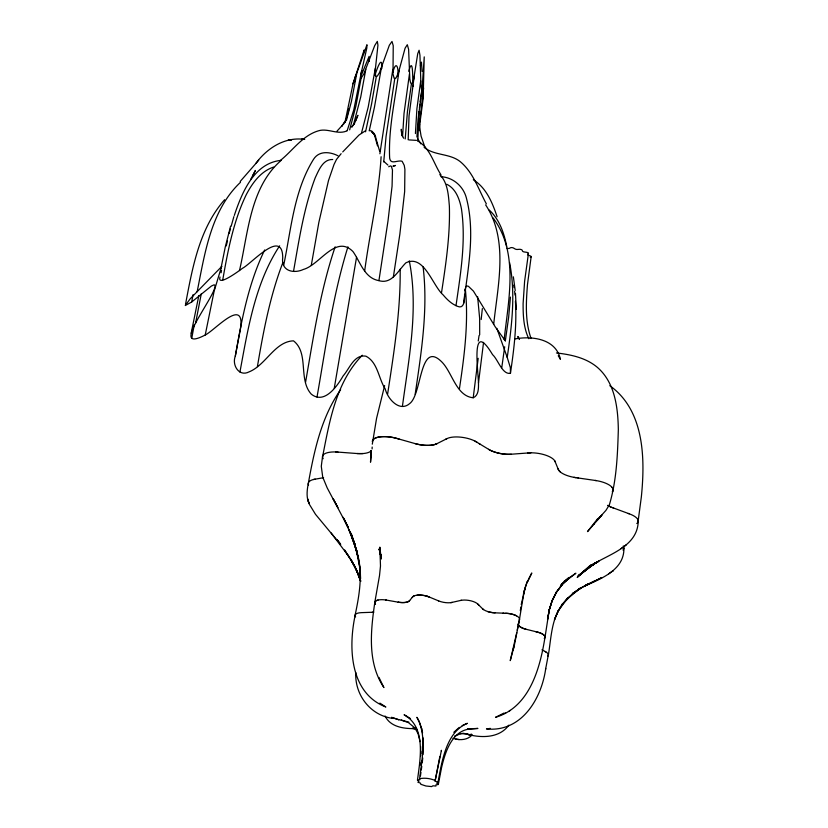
<?xml version="1.0" encoding="UTF-8"?>
<svg xmlns="http://www.w3.org/2000/svg" width="828" height="828" viewBox="0 0 828 828"><rect width="100%" height="100%" fill="white"/><g stroke="black" fill="none" stroke-linecap="round" stroke-linejoin="round"><path stroke-width="1.24" d="M363.482 53.603L364.154 49.99L352.956 83.825L366.949 44.743L366.825 48.024L360.967 74.044L360.904 78.494L363.916 73.858L374.711 45.592L377.309 41.4L377.941 45.198L375.094 71.694L375.757 76.352L377.299 76.135L379.545 72.502L389.336 45.25L392.006 41.462L393.228 45.675L393 73.982L394.128 78.236L395.97 78.091L398.496 72.533L405.089 48.19L407.304 44.702L408.608 49.328L409.808 78.908L410.584 82.831L411.744 84.083L413.565 79.84L417.747 53.634L419.092 50.249L419.941 55.176L420.976 85.936L421.938 91.422L424.236 56.884L423.118 98.677L422.684 95.603M397.802 75.793C398.827 67.999 396.084 59.388 392.876 72.336M383.726 161.936L386.045 136.61L394.77 78.598M402.553 136.61L404.023 113.498L409.436 74.065M420.665 755.912L420.614 746.556M441.293 750.861L441.438 750.303L435.083 781.042L437.909 782.315L436.801 783.247L438.281 784.52L435.932 784.872L435.921 786.041L432.92 785.803L431.626 786.59L425.913 786L420.79 784.292L420.51 783.174L417.881 782.222L418.989 781.28L417.467 780.111C420.189 759.224 425.82 729.582 406.662 716.375L407.159 716.686L404.085 714.74L410.491 718.58M416.908 137.065L418.057 119.304L421.804 91.318M405.213 138.928L407.417 111.811L411.412 84.001M381.915 68.351C382.401 52.775 376.088 71.394 374.96 75.307M372.414 441.614L372.455 441.024A18.081 6.8 9.2 0 1 395.68 438.105L399.282 439.119M372.093 448.942L372.176 447.037M372.3 444.181L376.574 418.306L384.647 385.569M422.052 753.697L422.166 751.151M370.882 455.038L371.099 450.504M371.047 451.705L370.52 462.2L371.296 454.458M370.851 455.41L371.079 450.898M370.789 456.58L371.037 452.098M419.351 130.669L419.692 124.293M370.768 456.973L371.016 452.502M423.015 754.484L423.139 737.945M419.04 126.963L423.625 88.006M420.055 765.382L420.231 763.023M419.02 111.469L417.819 141.112M421.359 763.53L421.566 761.16M510.452 297.097L508.62 317.497L505.339 340.888L495.32 326.977L473.45 291.135L468.431 286.302L466.982 285.981L465.574 287.202M422.28 762.785L422.735 757.972M482.341 308.575L481.182 319.515M478.191 358.327L473.202 397.761C456.228 396.157 452.399 372.631 441.862 361.991C419.517 339.49 422.104 393.9 409.87 403.422C399.541 412.686 387.607 398.785 385.217 388.901C378.479 378.489 377.847 362.333 365.924 356.185C354.115 354.074 349.416 368.946 343.154 375.881C337.462 385.713 324.607 404.84 311.297 394.159C298.018 379.555 309.289 353.111 293.495 340.846C274.772 341.446 265.84 365.283 248.99 371.907C238.961 377.123 231.747 364.92 235.297 356.195C241.641 320.043 248.472 283.228 264.67 249.973M483.552 342.388L478.48 382.991C478.543 388.042 478.791 395.505 473.202 397.761M435.083 781.042L439.823 756.73M220.031 277.038C216.646 287.585 240.441 269.907 242.397 268.334C251.381 263.884 282.534 227.897 282.731 257.694C280.837 270.891 293.474 274.089 303.503 269.4C319.722 264.95 335.785 234.045 352.976 251.567C360.428 262.01 364.382 278.156 378.924 280.64C391.954 284.615 398.278 270.228 405.948 262.786C424.153 254.061 432.392 285.515 443.218 294.996C447.141 299.664 451.746 304.083 457.522 306.329C464.705 309.568 464.715 298.504 464.56 294.385M464.953 290.783L465.15 288.972M419.444 126.746L423.16 98.594M419.444 107.847L419.879 104.224M420.158 101.803L420.593 98.18M369.319 61.407L369.112 56.356L361.753 74.23M379.876 153.76L392.845 69.376M308.244 483.49C307.095 490.135 306.049 497.266 309.113 503.6L307.602 498.891L309.434 504.428L315.489 514.302L336.768 539.96M322.558 456.352L321.285 466.309L322.723 477.083M531.141 256.783L527.467 284.677C526.07 302.593 524.952 321.305 531.09 338.528M355.077 615.711C348.267 647.838 349.902 693.119 385.848 707.008L379.876 703.107M417.467 780.111L419.858 779.655L419.599 778.693C421.99 758.738 427.051 735.316 416.898 717.286L419.279 721.602L421.794 729.033M638.005 522.095L641.317 497.183C645.229 458.815 644.588 410.543 609.822 385.703M528.44 253.389L524.61 281.303L523.11 303.586C523.068 314.661 523.462 327.971 528.854 338.735M420.458 775.939L420.955 772.348M421.286 769.957L421.783 766.366M478.48 382.991C478.015 369.112 470.78 318.273 492.577 354.653C497.99 359.424 502.337 374.949 510.441 373.273C513.981 349.468 516.962 325.352 515.42 301.247M374.784 602.577C370.747 630.636 367.125 662.721 383.913 687.571L378.986 677.459M504.159 339.552C508.423 299.943 519.187 252.364 493.022 217.888M501.758 367.684L504.687 346.766M510.441 373.273L510.379 367.694L507.222 357.406C511.766 326.118 515.844 293.836 509.551 262.507M493.685 324.41C497.731 285.536 508.858 239.872 485.632 204.878M459.416 388.849C464.363 355.864 468.772 322.278 465.315 288.91M463.597 303.224C468.089 268.438 475.5 232.068 466.236 197.437C463.049 185.979 452.854 177.296 440.9 176.695M548.343 655.196C550.848 640.085 551.313 624.229 558.124 611.147L554.46 619.686L558.01 611.468L562.512 603.964L557.472 611.975L567.697 597.919L561.705 604.968L573.825 592.765L566.983 598.872L580.925 587.911L572.376 593.645L580.231 588.542M420.769 96.959L422.777 83.452M456.011 305.646C460.554 273.664 466.164 240.989 461.424 208.697C459.571 199.3 455.969 188.743 446.737 184.261M545.031 637.177L549.274 609.76L547.536 619.396L549.254 610.091L552.162 600.569L549.078 610.391L552.11 600.838L556.416 592.155L551.934 601.066L556.281 592.569L562.171 584.558L555.981 592.703L562.077 584.734L569.002 577.478L561.394 585.075L568.722 577.944L561.87 584.454M420.707 80.875L416.898 108.83L415.428 133.546M441.5 292.822C445.857 264.122 450.246 235.173 449.366 206.048C448.424 195.232 447.876 182.822 439.813 174.604M478.253 341.012L479.07 335.537M520.315 610.629L520.874 606.965M414.207 76.311L409.042 115.868L408.183 139.808M415.17 394.294C421.338 352.262 428.221 309.444 423.108 266.916M402.398 406.476C408.835 358.524 418.802 309.061 409.291 260.861M387.607 394.169C393.89 352.811 400.628 311.173 400.172 269.214M393.331 277.204L399.841 234.241L404.654 191.547L404.902 169.326L404.24 165.372L402.129 161.253C397.005 159.669 389.336 166.211 389.553 155.809C388.674 127.191 395.246 98.915 399.034 70.69M378.924 280.64L388.001 220.941L392.068 186.196L392.472 169.978L391.375 166.304L390.568 165.89L388.694 166.738M420.427 65.66L421.442 62.121L422.073 71.467M334.253 388.291L356.537 257.322M364.651 271.129C369.567 233.641 379.058 193.379 381.097 156.74M317.01 397.067C325.859 346.756 332.732 295.741 347.936 246.827M381.325 68.103L374.442 107.236L369.226 130.845M305.573 382.215C313.501 336.748 320.291 290.669 335.154 246.806M376.336 76.569L371.524 104.204L365.562 131.818M311.297 265.25L318.842 222.442L328.519 180.452L334.026 164.472L336.541 159.369L341.126 153.708M375.374 68.082L368.181 107.205L361.432 133.267M293.536 271.232C299.105 239.758 303.876 207.766 315.24 177.73C318.718 170.444 322.889 159.069 332.711 159.514M283.725 265.126C291.125 229.511 293.899 190.792 313.564 159.266C319.09 150.489 330.01 151.71 338.01 155.778M365.821 69.252L360.739 96.938L353.411 125.059M257.404 366.597C263.376 331.417 270.011 296.031 282.865 262.611M361.712 70.525L353.804 109.772L347.139 130.834M361.049 78.453L355.885 106.129L349.654 129.892M374.846 602.122L379.514 575.584L380.487 565.99L379.835 547.122L381.159 558.341L379.483 548.571L381.273 558.621L379.421 548.798L381.387 558.879L379.348 548.995L381.263 558M239.923 372.062C247.976 328.882 255.014 283.248 279.626 245.844M353.049 83.659L345.017 122.037M354.425 82.158L355.502 76.041M356.682 73.827L351.382 101.616L346.487 120.091M355.088 615.225C359.652 593.935 363.337 571.537 356.402 550.309L360.056 569.146L360.501 578.782C360.563 565.669 357.468 552.814 353.277 540.467L358.452 558.486M239.489 270.57C248.121 233.382 250.066 187.708 280.692 160.829M221.076 272.785L221.521 270.352M222.732 279.947C227.824 250.936 233.351 221.48 246.216 194.756C252.292 183.154 260.665 171.334 273.644 167.059M516.744 632.675L510.255 660.62L514.281 645.612L519.487 619.489A10.826 4.078 9.2 0 0 519.539 619.137M517.2 630.149L519.487 619.489A10.723 4.036 9.2 0 0 506.363 613.31L494.885 612.823A10.816 4.068 9.2 0 1 494.005 612.772A10.733 4.036 9.2 0 1 487.744 611.561M221.842 266.378L190.171 298.825L185.275 305.532L191.682 302.003L211.368 286.064L213.997 284.853L214.959 285.163C217.64 293.94 167.132 354.808 205.22 335.009L214.1 291.321L221.573 266.502M191.682 302.003L193.027 294.696M197.147 291.735C204.785 253.678 210.819 210.271 240.472 182.305M191.175 333.239L198.813 295.648M191.785 338.155L194.259 324.69M195.605 323.075L201.266 293.868M185.493 304.435C192.375 267.982 199.31 228.456 224.636 199.703M235.297 356.195L240.751 327.215C244.105 297.117 214.669 330.455 205.22 335.009M322.537 456.963C329.503 421.493 335.982 382.101 362.343 355.233M544.928 637.612C539.991 668.486 529.527 707.309 495.537 717.307L504.086 713.022M490.362 728.392L486.481 728.94C521.361 732.47 541.512 699.06 545.745 668.444M221.004 268.189L225.237 247.148L230.557 226.261M308.471 482.569C314.288 450.38 321.471 416.929 340.629 389.729M545.569 669.376L548.353 654.71M437.96 782.522C441.883 761.387 446.199 731.921 467.385 723.32L462.138 725.628M438.312 784.468L441.51 767.856C445.04 752.486 451.519 732.149 468.379 729.168L467.789 729.313L477.911 728.433L467.696 728.888M609.356 504.821C616.632 480.664 617.564 454.82 618.33 429.711C617.978 407.624 614.966 382.225 596.988 367.042C585.624 357.644 570.709 354.591 556.447 352.945M623.908 548.322C624.312 569.581 601.739 578.472 585.758 585.51L594.659 581.07L578.286 589.464L588.211 583.812M638.233 521.174C637.726 547.37 607.317 554.501 589.805 566.331L598.944 561.136L589.05 566.88L597.971 561.601L588.397 567.418L597.06 562.057L587.839 567.946L596.232 562.512L578.099 575.946L594.659 563.35L578.399 575.439M521.236 604.523L524.828 589.536M226.292 245.895L227.421 240.927M408.784 71.311C413.089 54.969 412.634 78.753 412.851 82.282M523.368 594.359L524.134 591.264L519.394 619.82M347.563 114.419L349.012 108.561M544.255 638.471A10.723 4.036 9.2 0 0 537.351 632.064L525.987 629.239A10.743 4.036 9.2 0 1 518.266 624.229A10.64 4.005 9.2 0 1 518.318 623.888L518.411 623.546M513.132 649.928L514.281 645.612M229.108 233.475L230.474 228.652M231.157 226.241L233.889 216.594M345.214 122.482L347.274 115.589M234.314 215.415C241.879 192.789 253.948 162.899 281.375 160.332M355.585 120.919L357.903 115.299L354.208 124.19M419.599 778.693C424.733 777.678 430.291 778.382 435.217 780.514M343.33 124.655L345.038 121.312L341.591 126.363L342.378 125.266L337.037 131.093M252.819 175.505L255.438 170.433L250.667 179.417M609.149 505.194L605.941 510.369L597.609 519.632M354.115 123.672L351.693 127.15L353.038 125.359M601.221 515.854L587.497 531.628L597.806 518.504M409.694 600.476L409.446 600.786A10.743 4.036 9.2 0 1 399.21 602.339A10.64 4.005 9.2 0 1 398.299 602.184M412.22 597.433L412.861 596.678A10.764 4.047 9.2 0 1 414.352 595.798M593.655 524.455L594.173 523.855M258.719 160.208L240.182 181.477M255.842 163.416C267.175 148.067 284.935 136.558 304.704 139.404M508.868 725.152C499.18 738.483 480.975 738.058 466.702 734.177L472.084 734.985L468.772 734.736L471.66 734.291L470.79 734.56M597.123 520.263L601.511 515.544M597.361 519.953L602.122 514.923M453.796 732.294L459.302 727.377M342.74 151.917L359.021 135.026L365.2 130.959M589.774 565.866L583.533 571.786L590.405 565.358M561.953 584.382L568.525 578.203L560.556 585.5L568.236 578.513M577.209 577.509L591.213 564.903L577.478 576.95L593.779 563.744M280.578 160.301C293.34 150.044 303.307 134.395 320.094 130.389C329.006 128.713 337.969 134.778 346.684 130.99M583.937 571.237L589.484 566.197M561.891 584.133L575.884 573.214L564.189 581.246M527.85 253.958L528.326 253.544A1.946 0.735 9.2 0 0 526.556 252.292L524.403 251.981A1.946 0.735 9.2 0 1 522.53 251.101L522.178 250.232A1.946 0.735 9.2 0 0 519.342 249.311L517.459 249.456A1.946 0.735 9.2 0 1 515.037 248.938L513.67 248.11A1.946 0.735 9.2 0 0 510.524 247.769L509.417 248.328A1.946 0.735 9.2 0 1 507.088 248.317M471.836 735.243C467.023 740.335 459.147 740.511 452.937 738.234M573.442 593.283L580.987 587.559M620.969 548.633L626.289 544.814M612.896 570.885L613.351 570.564L608.756 573.794M454.582 736.051L461.258 733.556L460.523 733.608L467.965 734.094L462.738 733.225M504.738 713.519L505.608 713.032M509.323 710.941L510.245 710.424M437.153 443.57L436.749 443.777A17.937 6.748 9.2 0 1 435.89 444.15M445.495 439.378L446.882 438.674M446.685 438.778L436.832 443.736A18.05 6.79 9.2 0 1 415.232 443.642L396.56 438.354A18.05 6.79 9.2 0 0 372.424 441.324M593.852 581.587L601.997 577.52L584.775 585.872L593.852 581.587L592.91 582.032M393.341 166.107L395.442 165.486L393.021 166.128M461.506 600.269A10.754 4.047 9.2 0 0 460.813 600.414L450.825 602.66M313.481 479.515L315.22 479.164M530.251 257.177L530.458 257.146A1.946 0.735 9.2 0 0 530.23 255.904L528.378 255.221A1.946 0.735 9.2 0 1 527.891 254.993M323.582 477.684L314.764 479.246A18.05 6.79 9.2 0 0 308.554 484.991M527.736 452.988L530.841 452.823M362.923 453.558L357.106 453.537M372.352 612.265L372.559 612.254A10.743 4.047 9.2 0 0 373.738 612.14M409.053 139.922L416.484 140.367M514.995 338.942C532.125 335.702 556.054 338.807 560.421 359.311L558.238 355.75M304.052 139.404L301.464 139.352L303.783 139.404M505.577 613.279L507.367 613.372A10.733 4.036 9.2 0 1 516.568 615.846M495.123 612.834L494.906 612.823A10.723 4.036 9.2 0 1 482.652 608.859L482.496 608.704M502.917 613.165L503.797 613.206M338.052 452.109L336.913 452.026A18.578 6.986 9.2 0 0 335.785 451.964M414.228 728.154L413.141 728.06L416.236 728.381M576.236 477.704L573.918 477.332M595.156 480.437L596.315 480.613M577.778 477.922L578.544 478.035M455.824 739.083L459.095 739.57M385.527 599.948A10.733 4.036 9.2 0 1 386.438 600.093L398.061 602.153M535.685 631.65L537.889 632.199A10.733 4.036 9.2 0 1 544.638 638.098M416.546 729.168L412.085 728.371L415.749 728.568C404.654 728.919 390.537 727.336 385.082 716.013M408.908 722.161L400.628 719.925L408.349 722.554L414.797 727.833L418.036 733.587L420.086 741.64M629.228 513.805L628.235 513.443M415.107 728.64L417.146 729.499M612.337 507.574L613.662 508.061M369.485 130.389L371.875 131.29L374.577 134.529M438.385 600.797L438.757 600.952A10.723 4.036 9.2 0 0 452.233 602.411M438.685 600.921L429.059 596.936A10.723 4.036 9.2 0 0 412.696 596.864L409.436 600.797A10.723 4.036 9.2 0 1 398.206 602.173M371.844 132.335L373.676 133.204L373.211 132.791M541.957 649.814L545.383 651.657A10.764 4.047 9.2 0 1 546.066 652.05M544.824 651.357L545.466 651.698A10.723 4.036 9.2 0 1 547.743 656.2M475.034 441.127L477.063 442.307M418.14 141.174C430.26 148.44 433.696 163.551 440.982 174.822M479.019 443.497L480.002 444.098M488.582 449.304L489.327 449.749A18.081 6.8 9.2 0 0 510.503 454.282L528.75 452.916A18.05 6.79 9.2 0 1 555.039 461.444L558.424 469.755L560.297 471.96M391.572 717.296L399.365 719.915L391.696 717.524L393.455 718.456C370.789 716.044 354.55 695.013 355.781 672.491M473.316 179.759C486.388 187.884 492.412 202.767 497.1 216.708M424.143 147.374C434.503 155.799 449.521 153.242 460.016 161.46C473.254 172.296 478.449 189.384 486.388 203.916M387.949 165.093L383.788 161.356M477.57 603.85L478.905 605.154M489.234 210.043C499.501 219.389 504.107 233.175 506.715 246.444M340.722 544.389L337.286 539.928M331.148 532.942L349.789 557.772L344.562 550.02L355.015 566.828L350.586 559.045L359.166 576.05L355.264 567.47M336.934 539.494L340.018 543.541M420.831 143.875L417.912 139.011M519.135 338.838L519.435 339.283L517.852 336.499L518.618 338.393M403.671 138.245L402.17 135.595M375.519 604.274L374.908 603.157A10.733 4.036 9.2 0 1 378.034 600.052M375.301 603.902L375.084 603.529A10.723 4.036 9.2 0 1 386.428 600.093M356.04 549.161L348.795 529.206L352.5 538.003L343.868 518.639L348.07 527.27L327.195 487.899L322.868 477.477M337.607 507.057L333.115 498.673L337.969 507.73M351.155 559.676L355.595 568.101L360.573 580.894M343.144 517.303L347.936 526.66M504.687 339.097L505.359 340.805M425.033 147.591L421.09 136.175L419.372 125.349M354.974 544.441L351.6 536.616L355.253 545.114L351.527 535.581L357.344 552.597L351.248 533.781M555.195 461.838L554.936 461.217A18.599 6.997 9.2 0 0 554.677 460.741M558.031 468.824L558.279 469.445A18.05 6.79 9.2 0 0 575.605 477.611L595.539 480.499A18.05 6.79 9.2 0 1 612.575 491.377M507.222 357.406L496.852 328.364M351.02 533.129L354.167 542.33M379.669 151.296L375.374 136.454L371.875 131.29L373.925 133.432L375.601 137.013L374.256 133.981L377.496 145.8M360.646 581.184L356.009 568.722L360.449 580.676M360.439 580.314L359.797 577.913L360.697 581.287M381.273 557.461L379.327 549.523L381.387 558.165M381.418 558.279L379.338 549.233L381.232 557.886M422.559 732.997L421.742 728.775M477.611 296.59L479.65 318.469L479.681 334.843M513.36 276.831L515.223 290.524M513.764 285.122L514.105 287.626M514.612 291.384L515.119 295.141M401.859 135.544L401.29 129.303L401.787 135.243M515.482 293.433L516.268 309.289M412.955 85.077L412.996 86.474M607.918 505.484A18.05 6.79 9.2 0 0 612.461 507.616L629.559 513.929A18.05 6.79 9.2 0 1 636.794 523.524M623.287 545.973A18.05 6.79 9.2 0 1 622.956 550.009M323.179 458.702A18.05 6.79 9.2 0 1 337.472 452.057L357.147 453.537A18.061 6.8 9.2 0 0 371.379 450.66M447.079 438.581A18.05 6.79 9.2 0 1 476.193 441.79L488.851 449.469A18.05 6.79 9.2 0 0 511.321 454.23M417.012 595.187A10.764 4.047 9.2 0 1 429.142 596.947M460.741 600.424A10.723 4.036 9.2 0 1 477.766 604.036L482.652 608.859A10.733 4.036 9.2 0 0 483.583 609.625M525.966 629.239A10.723 4.036 9.2 0 1 518.328 623.857M355.616 616.901A10.723 4.036 9.2 0 1 361.287 612.658L372.041 612.275A10.723 4.036 9.2 0 0 373.594 612.161M612.068 487.34A18.092 6.81 9.2 0 1 612.275 491.749M611.023 507.067A18.133 6.821 9.2 0 1 607.69 505.37M435.932 444.16A18.133 6.821 9.2 0 1 415.19 443.632M427.486 596.357A10.919 4.109 9.2 0 1 428.293 596.636M525.304 587.218L523.979 591.896L527.157 581.794L525.304 587.218M529.247 578.099L527.115 582.581L531.793 572.997L529.247 578.099M290.7 139.922L287.947 140.398L291.497 139.797L290.7 139.922"/></g></svg>
